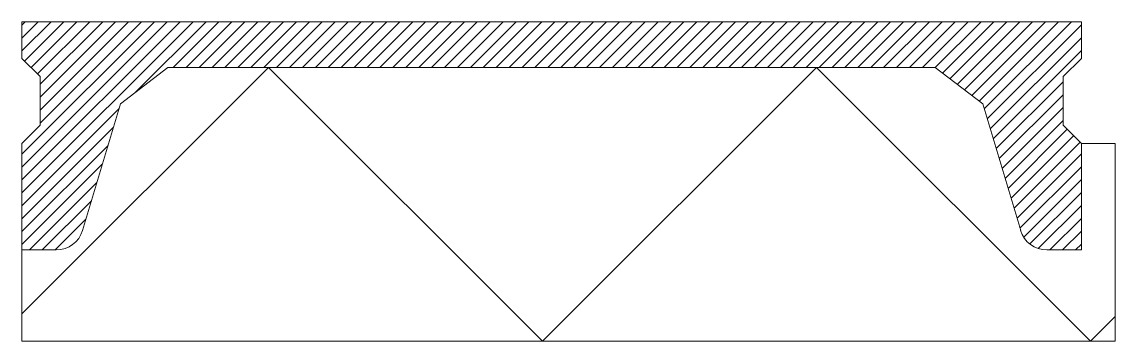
# Model space of a CAD drawing. Header units: metres. Extents: x 0 to 1197, y 0 to 350.
import ezdxf

# ---------------------------------------------------------------- set-up
doc = ezdxf.new("R2010")
doc.units = ezdxf.units.M
doc.layers.add('A-DETL-GENF', color=92, linetype='Continuous', lineweight=18)

# ---------------------------------------------------------------- blocks, each defined once
blk = doc.blocks.new('23 Dycore Ribbenvloer - Type R350_1_2m_ RC6_6-3538486-00_0 Basismaterialen')
at = {"layer": 'A-DETL-GENF', "lineweight": 5}
h = blk.add_hatch(dxfattribs=at)
h.set_pattern_fill('FP_672', color=256, style=0, pattern_type=2)
h.set_pattern_definition([(45, (9019.317, 12434.54), (-7.071068, 7.071068), [])])
h.paths.add_polyline_path([(1122.3, 100), (1160, 100), (1160, 216.7), (1140, 236.7), (1140, 290), (1160, 310), (1160, 350), (0, 350), (0, 310), (20, 290), (20, 236.7), (0, 216.7), (0, 100), (37.7, 100), (41.5, 100.3), (45.3, 101), (48.9, 102.2), (52.4, 103.8), (55.6, 105.9), (58.5, 108.4), (61.1, 111.2), (63.3, 114.4), (65.1, 117.8), (66.4, 121.4), (108, 260), (160, 300), (1000, 300), (1052, 260), (1093.6, 121.4), (1094.9, 117.8), (1096.7, 114.4), (1098.9, 111.2), (1101.5, 108.4), (1104.4, 105.9), (1107.6, 103.8), (1111.1, 102.2), (1114.7, 101), (1118.5, 100.3)])
at = {"layer": 'A-DETL-GENF'}
for p, q in [((1160, 350), (0, 350)), ((0, 350), (0, 310)), ((1160, 310), (1160, 350)), ((0, 310), (20, 290)), ((0, 30), (270, 300)), ((108, 260), (160, 300)), ((160, 300), (1000, 300)), ((270, 300), (570, 0)), ((570, 0), (870, 300)), ((870, 300), (1170, 0)), ((1000, 300), (1052, 260)), ((1140, 290), (1160, 310)), ((20, 290), (20, 236.7)), ((1140, 236.7), (1140, 290)), ((66.4, 121.4), (108, 260)), ((1052, 260), (1093.6, 121.4)), ((20, 236.7), (0, 216.7)), ((1160, 216.7), (1140, 236.7)), ((0, 216.7), (0, 100)), ((1197, 216.7), (1160, 216.7)), ((1160, 100), (1160, 216.7)), ((1197, 0), (1197, 216.7)), ((0, 100), (0, 0)), ((0, 100), (37.7, 100)), ((1122.3, 100), (1160, 100)), ((1170, 0), (1197, 27)), ((0, 0), (1197, 0))]:
    blk.add_line(p, q, dxfattribs=at)
for centre, start, end in [((37.7, 130), 270, 343.3008), ((1122.3, 130), 196.6992, 270)]:
    blk.add_arc(centre, 30, start, end, dxfattribs=at)

msp = doc.modelspace()

# ---------------------------------------------------------------- block references
msp.add_blockref('23 Dycore Ribbenvloer - Type R350_1_2m_ RC6_6-3538486-00_0 Basismaterialen', (0, 0))

doc.saveas('drawing.dxf')
